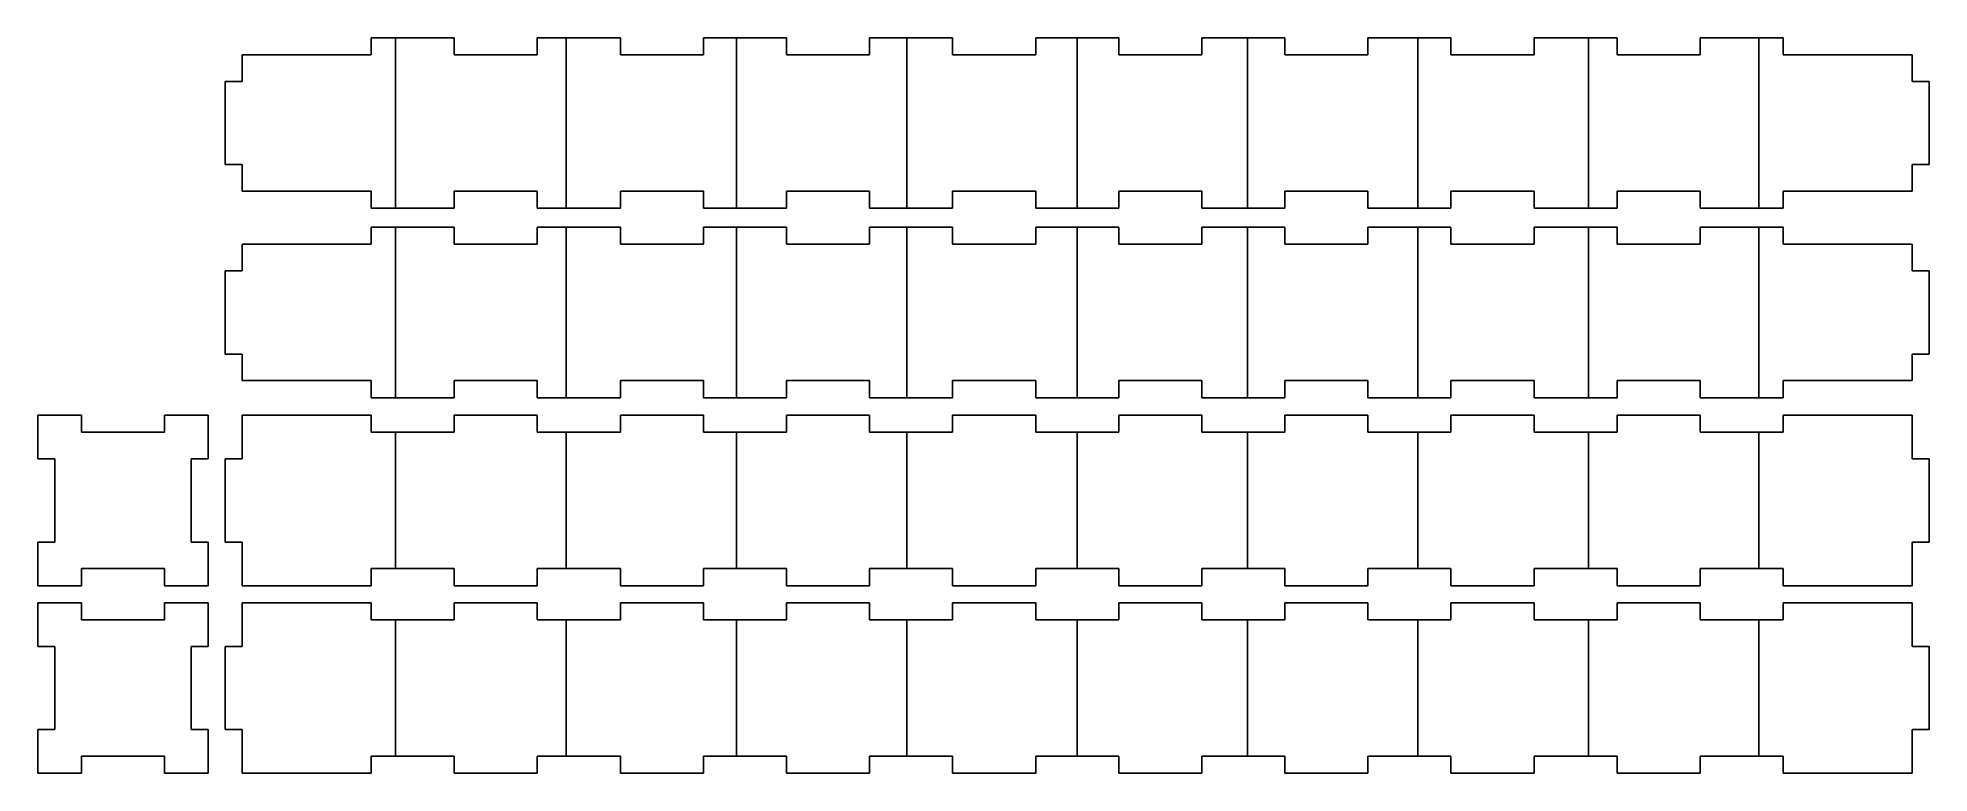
# Model space of a CAD drawing. Header units: millimetres. Extents: x 0 to 333, y 3 to 132.
import ezdxf

# ---------------------------------------------------------------- set-up
doc = ezdxf.new("R2010")
doc.units = ezdxf.units.MM
doc.header["$MEASUREMENT"] = 0
doc.layers.get('0').update_dxf_attribs({"linetype": 'CONTINUOUS'})
for name, color, linetype in [('back_outsideCutPath', 7, 'CONTINUOUS'), ('bottom_outsideCutPath', 7, 'CONTINUOUS'), ('front_outsideCutPath', 7, 'CONTINUOUS'), ('left_outsideCutPath', 7, 'CONTINUOUS'), ('right_outsideCutPath', 7, 'CONTINUOUS'), ('top_outsideCutPath', 7, 'CONTINUOUS')]:
    doc.layers.add(name, color=color, linetype=linetype)

msp = doc.modelspace()

# ---------------------------------------------------------------- linework, layer by layer
at = {"color": 1, "linetype": 'Continuous'}
for p, q in [((63, 132.44), (63, 102.44)), ((93, 132.44), (93, 102.44)), ((123, 132.44), (123, 102.44)), ((153, 132.44), (153, 102.44)), ((183, 132.44), (183, 102.44)), ((213, 132.44), (213, 102.44)), ((243, 132.44), (243, 102.44)), ((273, 132.44), (273, 102.44)), ((303, 132.44), (303, 102.44)), ((63, 99.09), (63, 69.09)), ((93, 99.09), (93, 69.09)), ((123, 99.09), (123, 69.09)), ((153, 99.09), (153, 69.09)), ((183, 99.09), (183, 69.09)), ((213, 99.09), (213, 69.09)), ((243, 99.09), (243, 69.09)), ((273, 99.09), (273, 69.09)), ((303, 99.09), (303, 69.09)), ((63, 63), (63, 39)), ((93, 63), (93, 39)), ((123, 63), (123, 39)), ((153, 63), (153, 39)), ((183, 63), (183, 39)), ((213, 63), (213, 39)), ((243, 63), (243, 39)), ((273, 63), (273, 39)), ((303, 63), (303, 39)), ((63, 30), (63, 6)), ((93, 30), (93, 6)), ((123, 30), (123, 6)), ((153, 30), (153, 6)), ((183, 30), (183, 6)), ((213, 30), (213, 6)), ((243, 30), (243, 6)), ((273, 30), (273, 6)), ((303, 30), (303, 6))]:
    msp.add_line(p, q, dxfattribs=at)
at = {"layer": 'back_outsideCutPath'}
for p, q in [((7.69, 66), (0, 66)), ((0, 66), (0, 58.31)), ((7.69, 63), (7.69, 66)), ((30, 66), (22.31, 66)), ((22.31, 66), (22.31, 63)), ((30, 58.31), (30, 66)), ((22.31, 63), (7.69, 63)), ((0, 58.31), (3, 58.31)), ((3, 58.31), (3, 43.69)), ((27, 43.69), (27, 58.31)), ((27, 58.31), (30, 58.31)), ((3, 43.69), (0, 43.69)), ((0, 43.69), (0, 36)), ((30, 43.69), (27, 43.69)), ((30, 36), (30, 43.69)), ((7.69, 36), (7.69, 39)), ((7.69, 39), (22.31, 39)), ((22.31, 39), (22.31, 36)), ((0, 36), (7.69, 36)), ((22.31, 36), (30, 36))]:
    msp.add_line(p, q, dxfattribs=at)
at = {"layer": 'bottom_outsideCutPath'}
for p, q in [((73.31, 132.44), (58.69, 132.44)), ((58.69, 132.44), (58.69, 129.44)), ((73.31, 129.44), (73.31, 132.44)), ((102.56, 132.44), (87.94, 132.44)), ((87.94, 132.44), (87.94, 129.44)), ((102.56, 129.44), (102.56, 132.44)), ((131.81, 132.44), (117.19, 132.44)), ((117.19, 132.44), (117.19, 129.44)), ((131.81, 129.44), (131.81, 132.44)), ((161.06, 132.44), (146.44, 132.44)), ((146.44, 132.44), (146.44, 129.44)), ((161.06, 129.44), (161.06, 132.44)), ((190.31, 132.44), (175.69, 132.44)), ((175.69, 132.44), (175.69, 129.44)), ((190.31, 129.44), (190.31, 132.44)), ((219.56, 132.44), (204.94, 132.44)), ((204.94, 132.44), (204.94, 129.44)), ((219.56, 129.44), (219.56, 132.44)), ((248.81, 132.44), (234.19, 132.44)), ((234.19, 132.44), (234.19, 129.44)), ((248.81, 129.44), (248.81, 132.44)), ((278.06, 132.44), (263.44, 132.44)), ((263.44, 132.44), (263.44, 129.44)), ((278.06, 129.44), (278.06, 132.44)), ((307.31, 132.44), (292.69, 132.44)), ((292.69, 132.44), (292.69, 129.44)), ((307.31, 129.44), (307.31, 132.44)), ((58.69, 129.44), (36, 129.44)), ((36, 129.44), (36, 124.75)), ((87.94, 129.44), (73.31, 129.44)), ((117.19, 129.44), (102.56, 129.44)), ((146.44, 129.44), (131.81, 129.44)), ((175.69, 129.44), (161.06, 129.44)), ((204.94, 129.44), (190.31, 129.44)), ((234.19, 129.44), (219.56, 129.44)), ((263.44, 129.44), (248.81, 129.44)), ((292.69, 129.44), (278.06, 129.44)), ((330, 129.44), (307.31, 129.44)), ((330, 124.75), (330, 129.44)), ((36, 124.75), (33, 124.75)), ((33, 124.75), (33, 110.12)), ((333, 124.75), (330, 124.75)), ((333, 110.12), (333, 124.75)), ((33, 110.12), (36, 110.12)), ((36, 110.12), (36, 105.44)), ((330, 105.44), (330, 110.12)), ((330, 110.12), (333, 110.12)), ((36, 105.44), (58.69, 105.44)), ((58.69, 105.44), (58.69, 102.44)), ((73.31, 102.44), (73.31, 105.44)), ((73.31, 105.44), (87.94, 105.44)), ((87.94, 105.44), (87.94, 102.44)), ((102.56, 102.44), (102.56, 105.44)), ((102.56, 105.44), (117.19, 105.44)), ((117.19, 105.44), (117.19, 102.44)), ((131.81, 102.44), (131.81, 105.44)), ((131.81, 105.44), (146.44, 105.44)), ((146.44, 105.44), (146.44, 102.44)), ((161.06, 102.44), (161.06, 105.44)), ((161.06, 105.44), (175.69, 105.44)), ((175.69, 105.44), (175.69, 102.44)), ((190.31, 102.44), (190.31, 105.44)), ((190.31, 105.44), (204.94, 105.44)), ((204.94, 105.44), (204.94, 102.44)), ((219.56, 102.44), (219.56, 105.44)), ((219.56, 105.44), (234.19, 105.44)), ((234.19, 105.44), (234.19, 102.44)), ((248.81, 102.44), (248.81, 105.44)), ((248.81, 105.44), (263.44, 105.44)), ((263.44, 105.44), (263.44, 102.44)), ((278.06, 102.44), (278.06, 105.44)), ((278.06, 105.44), (292.69, 105.44)), ((292.69, 105.44), (292.69, 102.44)), ((307.31, 102.44), (307.31, 105.44)), ((307.31, 105.44), (330, 105.44)), ((58.69, 102.44), (73.31, 102.44)), ((87.94, 102.44), (102.56, 102.44)), ((117.19, 102.44), (131.81, 102.44)), ((146.44, 102.44), (161.06, 102.44)), ((175.69, 102.44), (190.31, 102.44)), ((204.94, 102.44), (219.56, 102.44)), ((234.19, 102.44), (248.81, 102.44)), ((263.44, 102.44), (278.06, 102.44)), ((292.69, 102.44), (307.31, 102.44))]:
    msp.add_line(p, q, dxfattribs=at)
at = {"layer": 'front_outsideCutPath'}
for p, q in [((7.69, 33), (0, 33)), ((0, 33), (0, 25.31)), ((7.69, 30), (7.69, 33)), ((22.31, 30), (7.69, 30)), ((30, 33), (22.31, 33)), ((22.31, 33), (22.31, 30)), ((30, 25.31), (30, 33)), ((0, 25.31), (3, 25.31)), ((3, 25.31), (3, 10.69)), ((27, 10.69), (27, 25.31)), ((27, 25.31), (30, 25.31)), ((3, 10.69), (0, 10.69)), ((0, 10.69), (0, 3)), ((30, 10.69), (27, 10.69)), ((30, 3), (30, 10.69)), ((7.69, 3), (7.69, 6)), ((7.69, 6), (22.31, 6)), ((22.31, 6), (22.31, 3)), ((0, 3), (7.69, 3)), ((22.31, 3), (30, 3))]:
    msp.add_line(p, q, dxfattribs=at)
at = {"layer": 'left_outsideCutPath'}
for p, q in [((58.69, 33), (36, 33)), ((36, 33), (36, 25.31)), ((58.69, 30), (58.69, 33)), ((73.31, 30), (58.69, 30)), ((87.94, 33), (73.31, 33)), ((73.31, 33), (73.31, 30)), ((87.94, 30), (87.94, 33)), ((102.56, 30), (87.94, 30)), ((117.19, 33), (102.56, 33)), ((102.56, 33), (102.56, 30)), ((117.19, 30), (117.19, 33)), ((131.81, 30), (117.19, 30)), ((146.44, 33), (131.81, 33)), ((131.81, 33), (131.81, 30)), ((146.44, 30), (146.44, 33)), ((161.06, 30), (146.44, 30)), ((175.69, 33), (161.06, 33)), ((161.06, 33), (161.06, 30)), ((175.69, 30), (175.69, 33)), ((190.31, 30), (175.69, 30)), ((204.94, 33), (190.31, 33)), ((190.31, 33), (190.31, 30)), ((204.94, 30), (204.94, 33)), ((219.56, 30), (204.94, 30)), ((234.19, 33), (219.56, 33)), ((219.56, 33), (219.56, 30)), ((234.19, 30), (234.19, 33)), ((248.81, 30), (234.19, 30)), ((263.44, 33), (248.81, 33)), ((248.81, 33), (248.81, 30)), ((263.44, 30), (263.44, 33)), ((278.06, 30), (263.44, 30)), ((292.69, 33), (278.06, 33)), ((278.06, 33), (278.06, 30)), ((292.69, 30), (292.69, 33)), ((307.31, 30), (292.69, 30)), ((330, 33), (307.31, 33)), ((307.31, 33), (307.31, 30)), ((330, 25.31), (330, 33)), ((36, 25.31), (33, 25.31)), ((33, 25.31), (33, 10.69)), ((333, 25.31), (330, 25.31)), ((333, 10.69), (333, 25.31)), ((33, 10.69), (36, 10.69)), ((36, 10.69), (36, 3)), ((330, 3), (330, 10.69)), ((330, 10.69), (333, 10.69)), ((58.69, 3), (58.69, 6)), ((58.69, 6), (73.31, 6)), ((73.31, 6), (73.31, 3)), ((87.94, 3), (87.94, 6)), ((87.94, 6), (102.56, 6)), ((102.56, 6), (102.56, 3)), ((117.19, 3), (117.19, 6)), ((117.19, 6), (131.81, 6)), ((131.81, 6), (131.81, 3)), ((146.44, 3), (146.44, 6)), ((146.44, 6), (161.06, 6)), ((161.06, 6), (161.06, 3)), ((175.69, 3), (175.69, 6)), ((175.69, 6), (190.31, 6)), ((190.31, 6), (190.31, 3)), ((204.94, 3), (204.94, 6)), ((204.94, 6), (219.56, 6)), ((219.56, 6), (219.56, 3)), ((234.19, 3), (234.19, 6)), ((234.19, 6), (248.81, 6)), ((248.81, 6), (248.81, 3)), ((263.44, 3), (263.44, 6)), ((263.44, 6), (278.06, 6)), ((278.06, 6), (278.06, 3)), ((292.69, 3), (292.69, 6)), ((292.69, 6), (307.31, 6)), ((307.31, 6), (307.31, 3)), ((36, 3), (58.69, 3)), ((73.31, 3), (87.94, 3)), ((102.56, 3), (117.19, 3)), ((131.81, 3), (146.44, 3)), ((161.06, 3), (175.69, 3)), ((190.31, 3), (204.94, 3)), ((219.56, 3), (234.19, 3)), ((248.81, 3), (263.44, 3)), ((278.06, 3), (292.69, 3)), ((307.31, 3), (330, 3))]:
    msp.add_line(p, q, dxfattribs=at)
at = {"layer": 'right_outsideCutPath'}
for p, q in [((58.69, 66), (36, 66)), ((36, 66), (36, 58.31)), ((58.69, 63), (58.69, 66)), ((87.94, 66), (73.31, 66)), ((73.31, 66), (73.31, 63)), ((87.94, 63), (87.94, 66)), ((117.19, 66), (102.56, 66)), ((102.56, 66), (102.56, 63)), ((117.19, 63), (117.19, 66)), ((146.44, 66), (131.81, 66)), ((131.81, 66), (131.81, 63)), ((146.44, 63), (146.44, 66)), ((175.69, 66), (161.06, 66)), ((161.06, 66), (161.06, 63)), ((175.69, 63), (175.69, 66)), ((204.94, 66), (190.31, 66)), ((190.31, 66), (190.31, 63)), ((204.94, 63), (204.94, 66)), ((234.19, 66), (219.56, 66)), ((219.56, 66), (219.56, 63)), ((234.19, 63), (234.19, 66)), ((263.44, 66), (248.81, 66)), ((248.81, 66), (248.81, 63)), ((263.44, 63), (263.44, 66)), ((292.69, 66), (278.06, 66)), ((278.06, 66), (278.06, 63)), ((292.69, 63), (292.69, 66)), ((330, 66), (307.31, 66)), ((307.31, 66), (307.31, 63)), ((330, 58.31), (330, 66)), ((73.31, 63), (58.69, 63)), ((102.56, 63), (87.94, 63)), ((131.81, 63), (117.19, 63)), ((161.06, 63), (146.44, 63)), ((190.31, 63), (175.69, 63)), ((219.56, 63), (204.94, 63)), ((248.81, 63), (234.19, 63)), ((278.06, 63), (263.44, 63)), ((307.31, 63), (292.69, 63)), ((36, 58.31), (33, 58.31)), ((33, 58.31), (33, 43.69)), ((333, 58.31), (330, 58.31)), ((333, 43.69), (333, 58.31)), ((33, 43.69), (36, 43.69)), ((36, 43.69), (36, 36)), ((330, 36), (330, 43.69)), ((330, 43.69), (333, 43.69)), ((58.69, 36), (58.69, 39)), ((58.69, 39), (73.31, 39)), ((73.31, 39), (73.31, 36)), ((87.94, 36), (87.94, 39)), ((87.94, 39), (102.56, 39)), ((102.56, 39), (102.56, 36)), ((117.19, 36), (117.19, 39)), ((117.19, 39), (131.81, 39)), ((131.81, 39), (131.81, 36)), ((146.44, 36), (146.44, 39)), ((146.44, 39), (161.06, 39)), ((161.06, 39), (161.06, 36)), ((175.69, 36), (175.69, 39)), ((175.69, 39), (190.31, 39)), ((190.31, 39), (190.31, 36)), ((204.94, 36), (204.94, 39)), ((204.94, 39), (219.56, 39)), ((219.56, 39), (219.56, 36)), ((234.19, 36), (234.19, 39)), ((234.19, 39), (248.81, 39)), ((248.81, 39), (248.81, 36)), ((263.44, 36), (263.44, 39)), ((263.44, 39), (278.06, 39)), ((278.06, 39), (278.06, 36)), ((292.69, 36), (292.69, 39)), ((292.69, 39), (307.31, 39)), ((307.31, 39), (307.31, 36)), ((36, 36), (58.69, 36)), ((73.31, 36), (87.94, 36)), ((102.56, 36), (117.19, 36)), ((131.81, 36), (146.44, 36)), ((161.06, 36), (175.69, 36)), ((190.31, 36), (204.94, 36)), ((219.56, 36), (234.19, 36)), ((248.81, 36), (263.44, 36)), ((278.06, 36), (292.69, 36)), ((307.31, 36), (330, 36))]:
    msp.add_line(p, q, dxfattribs=at)
at = {"layer": 'top_outsideCutPath'}
for p, q in [((73.31, 99.09), (58.69, 99.09)), ((58.69, 99.09), (58.69, 96.09)), ((73.31, 96.09), (73.31, 99.09)), ((102.56, 99.09), (87.94, 99.09)), ((87.94, 99.09), (87.94, 96.09)), ((102.56, 96.09), (102.56, 99.09)), ((131.81, 99.09), (117.19, 99.09)), ((117.19, 99.09), (117.19, 96.09)), ((131.81, 96.09), (131.81, 99.09)), ((161.06, 99.09), (146.44, 99.09)), ((146.44, 99.09), (146.44, 96.09)), ((161.06, 96.09), (161.06, 99.09)), ((190.31, 99.09), (175.69, 99.09)), ((175.69, 99.09), (175.69, 96.09)), ((190.31, 96.09), (190.31, 99.09)), ((219.56, 99.09), (204.94, 99.09)), ((204.94, 99.09), (204.94, 96.09)), ((219.56, 96.09), (219.56, 99.09)), ((248.81, 99.09), (234.19, 99.09)), ((234.19, 99.09), (234.19, 96.09)), ((248.81, 96.09), (248.81, 99.09)), ((278.06, 99.09), (263.44, 99.09)), ((263.44, 99.09), (263.44, 96.09)), ((278.06, 96.09), (278.06, 99.09)), ((307.31, 99.09), (292.69, 99.09)), ((292.69, 99.09), (292.69, 96.09)), ((307.31, 96.09), (307.31, 99.09)), ((58.69, 96.09), (36, 96.09)), ((36, 96.09), (36, 91.4)), ((87.94, 96.09), (73.31, 96.09)), ((117.19, 96.09), (102.56, 96.09)), ((146.44, 96.09), (131.81, 96.09)), ((175.69, 96.09), (161.06, 96.09)), ((204.94, 96.09), (190.31, 96.09)), ((234.19, 96.09), (219.56, 96.09)), ((263.44, 96.09), (248.81, 96.09)), ((292.69, 96.09), (278.06, 96.09)), ((330, 96.09), (307.31, 96.09)), ((330, 91.4), (330, 96.09)), ((36, 91.4), (33, 91.4)), ((33, 91.4), (33, 76.78)), ((333, 91.4), (330, 91.4)), ((333, 76.78), (333, 91.4)), ((33, 76.78), (36, 76.78)), ((36, 76.78), (36, 72.09)), ((330, 72.09), (330, 76.78)), ((330, 76.78), (333, 76.78)), ((36, 72.09), (58.69, 72.09)), ((58.69, 72.09), (58.69, 69.09)), ((73.31, 69.09), (73.31, 72.09)), ((73.31, 72.09), (87.94, 72.09)), ((87.94, 72.09), (87.94, 69.09)), ((102.56, 69.09), (102.56, 72.09)), ((102.56, 72.09), (117.19, 72.09)), ((117.19, 72.09), (117.19, 69.09)), ((131.81, 69.09), (131.81, 72.09)), ((131.81, 72.09), (146.44, 72.09)), ((146.44, 72.09), (146.44, 69.09)), ((161.06, 69.09), (161.06, 72.09)), ((161.06, 72.09), (175.69, 72.09)), ((175.69, 72.09), (175.69, 69.09)), ((190.31, 69.09), (190.31, 72.09)), ((190.31, 72.09), (204.94, 72.09)), ((204.94, 72.09), (204.94, 69.09)), ((219.56, 69.09), (219.56, 72.09)), ((219.56, 72.09), (234.19, 72.09)), ((234.19, 72.09), (234.19, 69.09)), ((248.81, 69.09), (248.81, 72.09)), ((248.81, 72.09), (263.44, 72.09)), ((263.44, 72.09), (263.44, 69.09)), ((278.06, 69.09), (278.06, 72.09)), ((278.06, 72.09), (292.69, 72.09)), ((292.69, 72.09), (292.69, 69.09)), ((307.31, 69.09), (307.31, 72.09)), ((307.31, 72.09), (330, 72.09)), ((58.69, 69.09), (73.31, 69.09)), ((87.94, 69.09), (102.56, 69.09)), ((117.19, 69.09), (131.81, 69.09)), ((146.44, 69.09), (161.06, 69.09)), ((175.69, 69.09), (190.31, 69.09)), ((204.94, 69.09), (219.56, 69.09)), ((234.19, 69.09), (248.81, 69.09)), ((263.44, 69.09), (278.06, 69.09)), ((292.69, 69.09), (307.31, 69.09))]:
    msp.add_line(p, q, dxfattribs=at)

doc.saveas('drawing.dxf')
